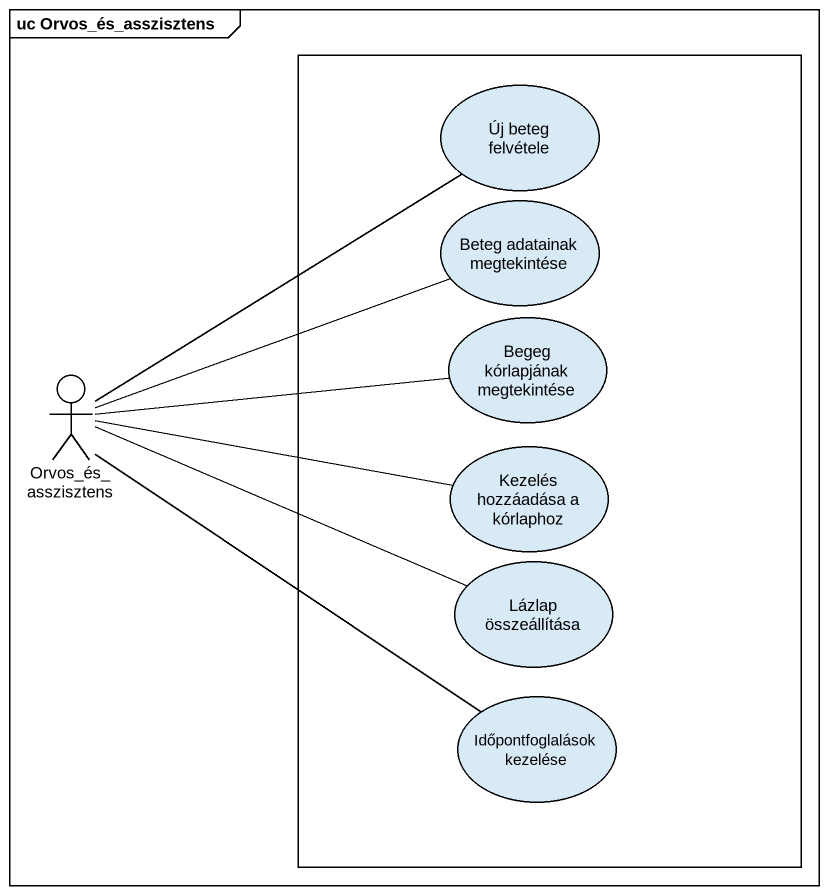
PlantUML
@startuml
mainframe uc Orvos_és_asszisztens
rectangle " " as rectangle1 {
  usecase "Új beteg felvétele" as Új_beteg_felvétele
  usecase "Beteg adatainak megtekintése" as Beteg_adatainak_megtekintése
  usecase "Begeg kórlapjának megtekintése" as Begeg_kórlapjának
  usecase "Kezelés hozzáadása a kórlaphoz" as Kezelés_hozzáadása_a
  usecase "Lázlap összeállítása" as Lázlap_összeállítása
  usecase "Időpontfoglalások kezelése" as Időpontfoglalások_kezelése
}
actor Orvos_és_asszisztens
Orvos_és_asszisztens -up- Új_beteg_felvétele
Orvos_és_asszisztens -right- Beteg_adatainak_megtekintése
Orvos_és_asszisztens -right- Begeg_kórlapjának
Orvos_és_asszisztens -right- Kezelés_hozzáadása_a
Orvos_és_asszisztens -right- Lázlap_összeállítása
Orvos_és_asszisztens -- Időpontfoglalások_kezelése
@enduml
